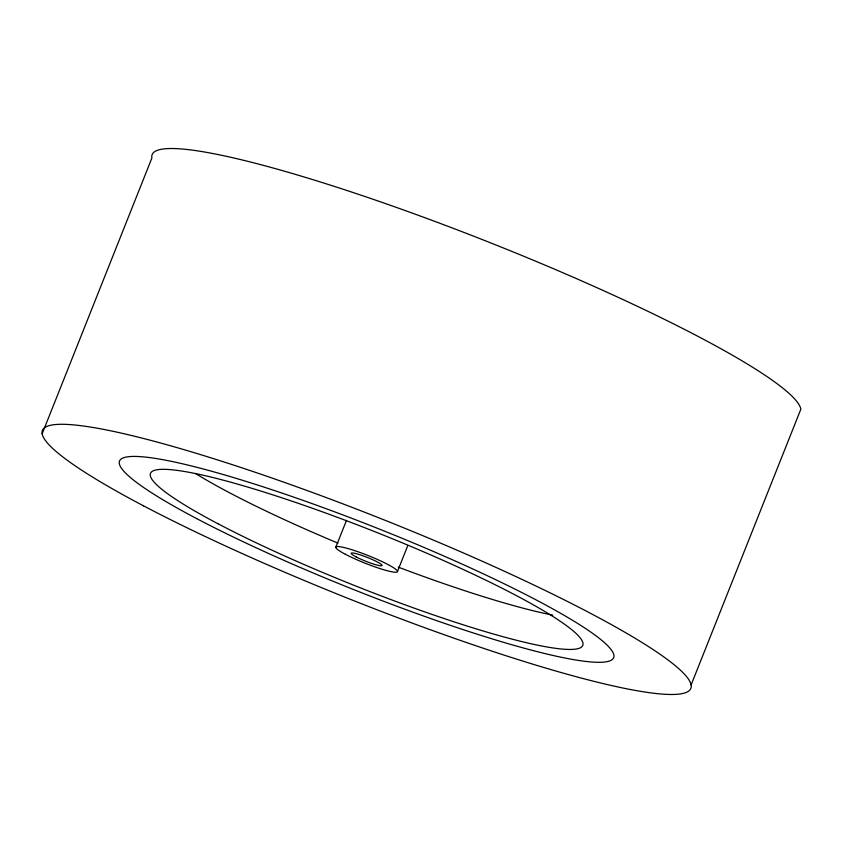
<?xml version="1.0" encoding="UTF-8"?>
<svg xmlns="http://www.w3.org/2000/svg" width="843" height="843" viewBox="0 0 843 843"><rect width="100%" height="100%" fill="white"/><g stroke="black" fill="none" stroke-linecap="round" stroke-linejoin="round"><path stroke-width="1.26" d="M42.15 433.818L151.888 158.052A348.939 43.13 21.7 0 1 467.401 233.764A348.939 43.13 21.7 0 1 800.85 409.182L691.112 684.948M335.725 547.423L346.515 520.321M397.538 571.343L407.854 545.41M552.787 615.137A232.626 28.757 21.7 0 1 398.265 567.128M337.98 543.134A232.626 28.757 21.7 0 1 195.397 473.439M345.388 554.283A33.235 4.11 21.7 0 0 396.705 572.165A33.235 4.11 21.7 0 0 357.811 551.701A33.235 4.11 21.7 0 0 345.388 554.283M217.894 523.693A232.626 28.757 21.7 0 0 577.128 648.847A232.626 28.757 21.7 0 0 304.86 505.61A232.626 28.757 21.7 0 0 217.894 523.693M143.531 505.842A348.939 43.13 21.7 0 0 682.377 693.568A348.939 43.13 21.7 0 0 273.986 478.729A348.939 43.13 21.7 0 0 143.531 505.842M356.009 556.833A16.618 2.055 21.7 0 0 381.668 565.769A16.618 2.055 21.7 0 0 362.216 555.537A16.618 2.055 21.7 0 0 356.009 556.833M196.651 518.593A265.861 32.856 21.7 0 0 607.202 661.618A265.861 32.856 21.7 0 0 296.041 497.928A265.861 32.856 21.7 0 0 196.651 518.593"/></g></svg>
